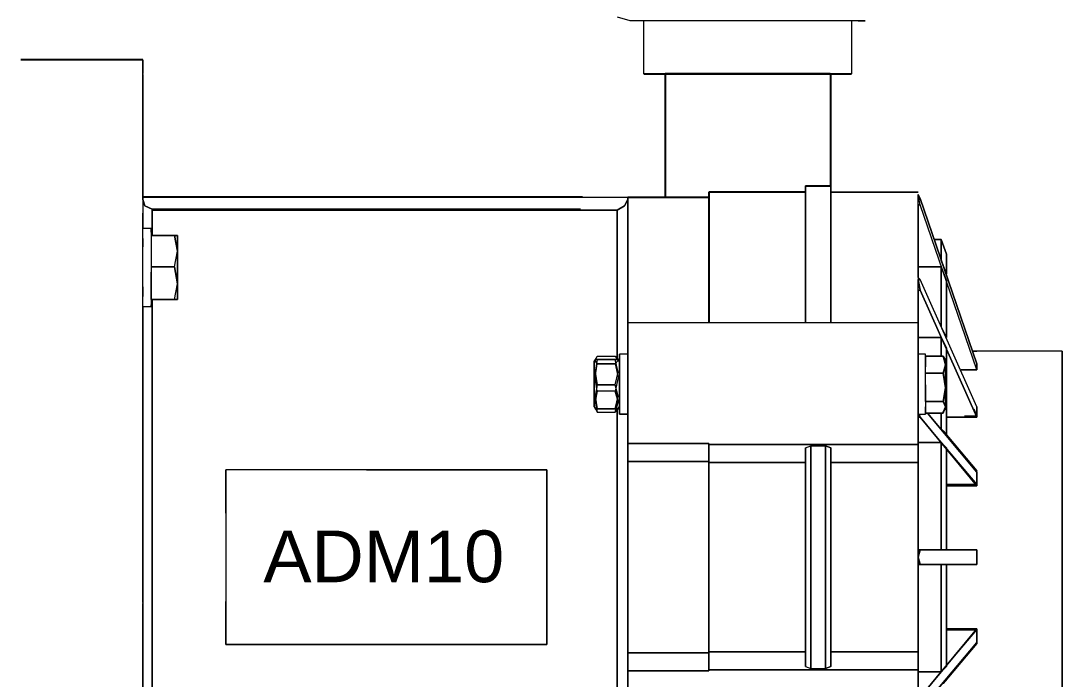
# Model space of a CAD drawing. Header units: inches. Extents: x 13 to 12015, y 11 to 4983.
# Drawn here: x 590.7 to 792.1, y 587.4 to 714.7 of the extents above; entities that cross this region are included whole.
import ezdxf

# ---------------------------------------------------------------- set-up
doc = ezdxf.new("R2010")
doc.units = ezdxf.units.IN
doc.header["$MEASUREMENT"] = 0
doc.layers.add('PDF _Геометрия', color=7, linetype='Continuous')
doc.styles.get("Standard").update_dxf_attribs({"font": 'arial.ttf'})

msp = doc.modelspace()

# ---------------------------------------------------------------- linework, layer by layer
for p, q in [((614.34273, 707.20416), (590.746, 707.20418)), ((711.25833, 704.47288), (751.35975, 704.47288)), ((747.23821, 704.47288), (715.37986, 704.47288)), ((747.23821, 704.47288), (715.37986, 704.47288)), ((715.38018, 704.24896), (715.38018, 680.55585)), ((747.38018, 682.79343), (747.38018, 704.24896)), ((742.49826, 682.7935), (747.33824, 682.7935)), ((742.49826, 681.57291), (723.78345, 681.57291)), ((723.78345, 681.57291), (723.78345, 656.34867)), ((709.5601, 680.55585), (708.12003, 680.55585)), ((723.78345, 680.55585), (709.5601, 680.55585))]:
    msp.add_line(p, q)
at = {"layer": 'PDF _Геометрия', "lineweight": 9}
for points in [[(709.90808, 714.73452), (708.96293, 714.73452), (708.55787, 714.73452), (706.12748, 715.40962)], [(752.70991, 714.73452), (753.65506, 714.73452), (754.06012, 714.73452), (753.65506, 714.73452), (752.70991, 714.73452), (750.95463, 714.73452), (748.65926, 714.73452), (745.95883, 714.73452), (742.71831, 714.73452), (739.07273, 714.73452), (735.29213, 714.73452), (731.24148, 714.73452), (727.32585, 714.73452), (723.54525, 714.73452), (719.89967, 714.73452), (716.65915, 714.73452), (713.8237, 714.73452), (711.66335, 714.73452), (709.90807, 714.73452), (708.96292, 714.73452), (708.55785, 714.73452)], [(711.25833, 704.47288), (711.25833, 714.73452)], [(750.68453, 714.73452), (750.27946, 714.73452)], [(751.35975, 714.73452), (751.35975, 704.47288)], [(614.34273, 680.7594), (614.34273, 684.6244), (614.34273, 691.3373), (614.34273, 696.82968), (614.34273, 701.30494), (614.34273, 704.35626), (614.34273, 706.39047), (614.34273, 707.20416), (614.34273, 706.39047), (614.34273, 704.55968)], [(614.34273, 704.35627), (614.34273, 701.30496), (614.34273, 696.82969), (614.34273, 691.33732), (614.34273, 684.62442), (614.34273, 680.75941)], [(747.38018, 684.21749), (747.38018, 683.40381), (747.38018, 682.79354)], [(747.38018, 656.34867), (747.38018, 664.48552), (747.38018, 673.63948), (747.38018, 681.36949), (747.38018, 684.21738)], [(614.34273, 680.75934), (614.34273, 680.14907), (614.34273, 680.75934), (699.3728, 680.75934)], [(775.65585, 647.19478), (764.6711, 679.13191), (764.26426, 681.16612), (764.6711, 680.35244), (764.26426, 681.16612)], [(764.26428, 667.13011), (764.26428, 679.13196), (764.26428, 680.35249), (764.26428, 681.16617)], [(764.26428, 681.16609), (764.26428, 681.16609)], [(764.26428, 681.16609), (764.26428, 681.16609)], [(614.34273, 680.14912), (614.34273, 679.33543), (614.34273, 677.50464), (614.34273, 674.65674), (614.34273, 677.50464)], [(708.12003, 680.55585), (708.12003, 680.14901), (708.12003, 680.55585), (614.34284, 680.55585)], [(708.12003, 654.72132), (708.12003, 655.94185), (708.12003, 663.46843), (708.12003, 670.38476), (708.12003, 676.69081), (708.12003, 680.55585), (708.12003, 676.69081), (708.12003, 670.38476), (708.12003, 663.46843), (708.12003, 655.94185), (708.12003, 654.72132), (708.12003, 654.92474)], [(708.12003, 680.149), (708.12003, 679.33531), (708.12003, 677.50452), (708.12003, 674.4532), (708.12003, 670.38478), (708.12003, 665.29925), (708.12003, 659.40003), (708.12003, 652.68713), (708.12003, 650.24608), (708.12003, 649.43239), (708.12003, 647.39818), (708.12003, 644.34686)], [(775.65585, 647.19483), (764.6711, 679.13196), (764.26426, 679.13196)], [(764.26428, 679.13196), (764.67112, 679.13196)], [(764.26428, 679.13191), (764.26428, 667.13006), (764.26428, 665.09585), (764.26428, 664.689)], [(775.65582, 648.41536), (764.67107, 680.35249)], [(764.6711, 680.35244), (775.65585, 648.4153)], [(708.12003, 674.45325), (708.12003, 677.50457)], [(614.34273, 659.40015), (614.34273, 659.80699), (614.34273, 661.23094), (614.34273, 663.26515), (614.34273, 665.70621), (614.34273, 668.35068), (614.34273, 670.99516), (614.34273, 673.02937), (614.34273, 674.2499), (614.34273, 674.65674), (615.9701, 674.65674)], [(615.97024, 674.65678), (615.97024, 674.24993), (615.97024, 673.84309), (615.97024, 674.65678), (615.97024, 673.84309), (615.97024, 672.62256), (615.97024, 670.99519), (615.97024, 668.55414), (615.97024, 665.70624), (615.97024, 663.26519), (615.97024, 661.4344), (615.97024, 660.21387), (615.97024, 659.40018)], [(615.97024, 674.65674), (615.97024, 674.2499), (615.97024, 673.02937), (615.97024, 670.99516), (615.97024, 668.35068), (615.97024, 665.70621), (615.97024, 663.26515), (615.97024, 661.23094), (615.97024, 659.80699), (615.97024, 659.40015), (615.97024, 659.80699)], [(723.78345, 670.79161), (723.78345, 676.28399)], [(621.05577, 673.23285), (620.44551, 673.23285), (615.97024, 673.23285), (620.44551, 673.23285), (615.97024, 673.23285), (620.44551, 673.23285)], [(620.44551, 667.13013), (621.05577, 670.18145), (621.05577, 672.41908), (621.05577, 673.23277)], [(620.44553, 667.13021), (621.05579, 670.18153), (620.44553, 673.23285), (621.05579, 670.18153), (621.05579, 672.41917), (621.05579, 673.23285), (620.44553, 673.23285)], [(614.34273, 672.62261), (614.34273, 670.99524)], [(768.73942, 672.41902), (767.31547, 672.41902), (768.73942, 672.41902), (768.73942, 671.19849), (768.73942, 668.3506)], [(768.73957, 668.3506), (768.73957, 671.19849), (768.73957, 672.41902), (769.75668, 669.57112), (768.73957, 672.41902), (769.75668, 669.57112), (768.73957, 672.41902)], [(620.44551, 660.82412), (621.05577, 663.87544), (621.05577, 667.13018), (621.05577, 670.1815)], [(621.05577, 670.18145), (621.05577, 667.13013), (621.05577, 663.87539)], [(620.44553, 660.82409), (621.05579, 663.87541), (620.44553, 667.13015), (621.05579, 663.87541)], [(764.26428, 665.09585), (764.26428, 667.13006)], [(769.75663, 665.70608), (768.73953, 668.35056)], [(768.73957, 668.35066), (769.75668, 665.70618)], [(620.44551, 660.82404), (615.97024, 660.82404), (615.97024, 666.11299), (615.97024, 660.82404), (620.44551, 660.82404), (615.97024, 660.82404), (620.44551, 660.82404), (621.05577, 660.82404), (621.05577, 661.63773), (621.05577, 663.87536)], [(708.12003, 665.29925), (708.12003, 659.40003), (708.12003, 652.68713), (708.12003, 650.24608), (706.49266, 650.24608)], [(764.6711, 664.68902), (764.26426, 664.68902), (764.6711, 662.65481), (775.65585, 638.04084)], [(764.26428, 665.09585), (764.26428, 665.09585)], [(775.65587, 640.07505), (764.67112, 664.68902), (764.26428, 664.68902), (764.26428, 663.67191), (764.67112, 662.65481)], [(764.26428, 653.50083), (764.26428, 662.65479), (764.26428, 663.67189), (764.26428, 664.689)], [(775.65582, 640.07502), (764.67107, 664.68899)], [(614.34273, 663.2652), (614.34273, 661.43441)], [(621.05577, 663.87544), (621.05577, 661.63781), (621.05577, 660.82412)], [(775.65585, 638.04082), (764.6711, 662.65479), (764.26426, 662.65479)], [(764.26428, 662.65479), (764.67112, 662.65479)], [(764.26428, 662.65477), (764.26428, 653.50082), (764.26428, 650.24608), (764.26428, 653.50082)], [(616.17365, 585.76161), (616.17365, 593.89846), (616.17365, 602.44215), (616.17365, 610.98584), (616.17365, 619.52953), (616.17365, 628.07322), (616.17365, 636.21007), (616.17365, 643.94008), (616.17365, 651.05982), (616.17365, 657.77272), (616.17365, 660.82404), (616.17365, 657.77272), (616.17365, 651.05982), (616.17365, 643.94008), (616.17365, 636.21007), (616.17365, 628.07322), (616.17365, 619.52953), (616.17365, 610.98584), (616.17365, 602.44215), (616.17365, 593.89846), (616.17365, 585.76161)], [(620.44553, 660.82404), (621.05579, 660.82404), (620.44553, 660.82404)], [(620.44553, 660.82404), (621.05579, 660.82404)], [(614.34273, 602.23884), (614.34273, 610.98595), (614.34273, 619.93648), (614.34273, 628.6836), (614.34273, 637.22729), (614.34273, 645.16071), (614.34273, 652.6873), (614.34273, 659.4002)], [(614.34273, 659.40016), (614.34273, 652.68726), (614.34273, 645.16068), (614.34273, 637.22725), (614.34273, 628.68355), (614.34273, 619.93644), (614.34273, 610.98591), (614.34273, 602.03537), (614.34273, 593.28826), (614.34273, 584.94799), (614.34273, 576.81114), (614.34273, 569.28456), (614.34273, 562.57166), (614.34273, 569.28456), (614.34273, 576.81114), (614.34273, 584.94799), (614.34273, 593.28826), (614.34273, 602.03537)], [(615.97024, 660.21384), (615.97024, 659.40015), (614.34287, 659.40015)], [(764.26428, 656.34867), (708.12002, 656.34867)], [(708.12003, 629.4972), (708.12003, 631.53141), (708.12003, 632.95536), (708.12003, 634.17589), (708.12003, 636.41352), (708.12003, 639.26142), (708.12003, 642.31273), (708.12003, 645.7709), (708.12003, 649.02563), (708.12003, 651.87353), (708.12003, 654.31459), (708.12003, 655.73854), (708.12003, 656.3488), (708.12003, 656.14538), (708.12003, 654.92485), (708.12003, 656.14538), (708.12003, 656.3488), (708.12003, 655.73854), (708.12003, 654.11117), (708.12003, 651.87353), (708.12003, 649.02563), (708.12003, 645.7709), (708.12003, 642.31273), (708.12003, 639.26142), (708.12003, 636.61694), (708.12003, 634.58273), (708.12003, 632.95536)], [(708.12003, 654.51796), (708.12003, 654.9248)], [(769.75663, 653.50089), (768.73953, 655.53511)], [(768.73957, 655.53502), (769.75668, 653.50081)], [(764.26428, 653.50089), (768.73954, 653.50089), (764.26428, 653.50089), (764.26428, 653.70431)], [(764.26428, 653.70431), (764.26428, 653.50089)], [(775.65582, 650.85632), (774.84213, 650.85632)], [(774.84216, 650.85632), (775.65585, 650.85632)], [(792.13289, 650.85632), (792.13289, 650.24605), (792.13289, 648.41526), (792.13289, 645.56737), (792.13289, 641.49894), (792.13289, 636.61683), (792.13289, 630.92104), (792.13289, 624.61498), (792.13289, 617.90208), (792.13289, 610.98576), (792.13289, 617.90208), (792.13289, 624.61498), (792.13289, 630.92104), (792.13289, 636.61683), (792.13289, 641.49894), (792.13289, 645.56737), (792.13289, 648.41526), (792.13289, 650.24605), (792.13289, 650.85632), (775.65577, 650.85632)], [(701.6104, 648.82226), (702.01724, 649.43253)], [(701.81402, 649.22901), (701.6106, 648.61875)], [(702.22085, 648.41544), (701.814, 649.0257), (702.01742, 649.43254), (702.22085, 649.83939)], [(702.22085, 649.22901), (701.814, 646.78796), (702.22085, 644.34691)], [(702.22085, 649.22901), (701.814, 649.22901), (702.22085, 649.22901)], [(702.22085, 649.83933), (705.67901, 649.83933)], [(702.22085, 649.22901), (705.67901, 649.22901)], [(705.67887, 649.83933), (706.08571, 649.43249), (706.28913, 649.02564), (705.67887, 648.41538)], [(705.67887, 649.22901), (706.28913, 649.22901), (705.67887, 649.22901)], [(705.67887, 644.3469), (706.28913, 646.78795), (705.67887, 649.22901)], [(706.49272, 648.61878), (706.49272, 648.8222), (706.49272, 648.61878), (706.49272, 647.39825), (706.49272, 645.56746), (706.49272, 643.32982), (706.49272, 641.49903), (706.49272, 640.27851), (706.08588, 639.46482)], [(706.0859, 649.4325), (706.49274, 648.82224)], [(706.49272, 640.07508), (706.49272, 640.68535), (706.49272, 642.31272), (706.49272, 644.34693), (706.49272, 646.58456), (706.49272, 648.21193), (706.49272, 648.61878), (706.2893, 649.22904)], [(706.49272, 644.3469), (706.49272, 647.39822), (706.49272, 649.43243), (706.49272, 650.24611), (706.49272, 649.43243), (706.49272, 648.61874)], [(706.49272, 648.61871), (706.49272, 649.43239), (706.49272, 650.04266), (706.49272, 649.43239), (706.49272, 647.6016), (706.49272, 644.34686), (706.49272, 641.29555), (706.49272, 639.46475), (706.49272, 638.85449), (706.49272, 639.46475), (706.49272, 640.07502), (706.49272, 639.46475), (706.49272, 638.65107), (706.49272, 639.46475), (706.49272, 641.49897), (706.49272, 644.34686)], [(706.49272, 648.61885), (706.49272, 649.02569), (706.49272, 648.61885)], [(765.68817, 650.24608), (764.26422, 650.24608)], [(764.26428, 644.3469), (764.26428, 647.39822), (764.26428, 649.43243), (764.26428, 650.24611)], [(765.68817, 644.3469), (765.68817, 647.39822), (765.68817, 649.43243), (765.68817, 650.24611)], [(765.68817, 647.60171), (765.68817, 649.4325), (765.68817, 649.83934)], [(769.55322, 649.22901), (769.14638, 649.83928)], [(769.1464, 649.83925), (769.34982, 649.63583)], [(769.55322, 648.82219), (769.55322, 649.22903), (769.55322, 648.21193)], [(769.55322, 645.16055), (769.55322, 647.39818), (769.55322, 648.82213)], [(702.22085, 643.12649), (701.814, 645.77097), (702.22085, 648.41545)], [(705.67887, 648.41544), (706.28913, 645.77096), (705.67887, 643.12649)], [(708.12003, 602.23879), (708.12003, 610.98591), (708.12003, 619.93644), (708.12003, 628.68355), (708.12003, 637.22725), (708.12003, 638.85461), (708.12003, 638.65119), (708.12003, 638.85461), (708.12003, 640.48198), (708.12003, 642.92304), (708.12003, 645.97436), (708.12003, 646.78804)], [(769.55322, 640.07508), (769.55322, 641.49902), (769.55322, 643.73666), (769.14638, 646.58456), (769.55322, 643.73666)], [(769.55322, 648.21195), (769.55322, 646.17774), (769.55322, 643.73668)], [(775.65582, 647.19484), (775.65582, 647.8051), (775.65582, 648.41536), (775.65582, 647.8051), (775.65582, 647.19484), (772.6045, 647.19484)], [(772.60462, 647.19478), (775.65594, 647.19478)], [(765.68817, 641.2956), (765.68817, 644.34692), (765.68817, 646.38113)], [(769.55322, 640.68526), (769.55322, 642.51605), (769.55322, 645.16052)], [(702.22085, 644.3469), (701.814, 642.10926), (702.22085, 639.66821)], [(702.22085, 643.12645), (701.814, 641.09224), (702.22085, 639.05803), (705.67901, 639.05803)], [(705.67887, 639.66819), (706.28913, 642.10925), (705.67887, 644.34688)], [(705.67887, 643.12649), (706.28913, 641.09228), (705.67887, 639.05807)], [(708.12003, 644.3469), (708.12003, 641.499), (708.12003, 639.46479), (708.12003, 638.6511)], [(708.12003, 642.92308), (708.12003, 643.1265)], [(764.26428, 644.34692), (764.26428, 641.49902), (764.26428, 639.46481), (764.26428, 638.65113), (765.68823, 638.65113)], [(764.26428, 643.94007), (764.26428, 644.34691)], [(765.68817, 644.34691), (765.68817, 641.49902), (765.68817, 639.4648), (765.68817, 638.65112), (765.68817, 638.85454), (769.14633, 638.85454)], [(769.55317, 643.73656), (769.14633, 641.09208), (765.68817, 641.09208), (765.68817, 643.93998), (765.68817, 641.09208), (769.14633, 641.09208)], [(769.1464, 641.09208), (769.55324, 643.73656)], [(769.1464, 638.85454), (769.1464, 639.05796), (769.55324, 640.07507), (769.55324, 639.66823), (769.55324, 640.68533)], [(701.6104, 640.07502), (701.81382, 639.66818)], [(702.01743, 639.46485), (701.61059, 640.27854)], [(702.22085, 639.66819), (701.814, 639.66819), (702.22085, 639.66819)], [(701.81402, 639.87168), (702.01744, 639.46484), (702.22086, 639.05799)], [(702.22085, 639.66819), (705.67901, 639.66819)], [(705.67887, 639.05803), (706.08571, 639.46487), (706.28913, 639.87171)], [(705.67887, 639.66819), (706.28913, 639.66819), (705.67887, 639.66819)], [(706.2891, 639.66819), (706.49253, 640.07503)], [(708.12003, 638.6512), (706.49266, 638.6512)], [(706.49272, 638.65113), (708.12009, 638.65113)], [(708.12003, 640.07502), (708.12003, 639.46475)], [(708.12003, 638.85461), (708.12003, 637.22725), (708.12003, 628.68355), (708.12003, 619.93644), (708.12003, 610.98591), (708.12003, 602.03537), (708.12003, 593.28826), (708.12003, 584.94799), (708.12003, 583.32062)], [(708.12003, 583.11712), (708.12003, 584.74449), (708.12003, 593.28818), (708.12003, 602.03529), (708.12003, 610.98582), (708.12003, 619.93636), (708.12003, 628.68347), (708.12003, 637.02374), (708.12003, 638.65111)], [(708.12003, 619.93631), (708.12003, 628.68342), (708.12003, 637.02369), (708.12003, 638.65106)], [(764.26428, 639.46478), (764.26428, 640.07504)], [(764.26428, 633.15878), (764.26428, 638.04089), (764.26428, 638.65115)], [(764.67111, 638.04086), (764.46769, 638.65113), (764.67111, 638.04086), (775.65586, 624.81848)], [(769.55317, 640.07507), (769.14633, 638.85454), (765.68817, 638.85454), (765.68817, 640.07507), (765.68817, 638.85454)], [(765.68817, 639.05795), (765.68817, 638.85453), (765.68817, 639.4648), (765.68817, 640.07506)], [(766.09499, 638.85454), (775.65579, 627.46295)], [(775.65582, 627.463), (766.09502, 638.85459)], [(769.1464, 639.05795), (769.55324, 639.66822)], [(775.65582, 638.04081), (775.65582, 639.26133), (775.65582, 640.07502), (775.65582, 639.26133), (775.65582, 638.04081), (769.7566, 638.04081)], [(775.04558, 639.66827), (775.65584, 638.24432), (773.21479, 638.24432)], [(773.21486, 638.24438), (775.65592, 638.24438), (775.65592, 639.26148), (775.65592, 640.07517)], [(775.04555, 639.66832), (775.65582, 638.24438), (775.65582, 639.26148), (775.65582, 640.07517)], [(775.65585, 624.81851), (764.6711, 638.04089), (764.26426, 638.04089)], [(764.26428, 633.15879), (764.26428, 622.98773), (764.26428, 612.40982), (764.26428, 622.98773), (764.26428, 633.15879), (764.26428, 638.0409)], [(764.26428, 638.04089), (764.67112, 638.04089)], [(769.75663, 638.04089), (775.65585, 638.04089)], [(767.7223, 634.37932), (775.65573, 625.02195)], [(767.72239, 634.37929), (775.65582, 625.02191), (775.65582, 626.24244), (775.65582, 627.66639)], [(769.75663, 634.78607), (768.73953, 635.80318)], [(768.73957, 635.80314), (769.75668, 634.78603)], [(723.78345, 632.95536), (708.12001, 632.95536)], [(708.12003, 632.95543), (723.78346, 632.95543)], [(708.12003, 629.49721), (708.12003, 620.34325), (708.12003, 610.98587), (708.12003, 601.6285), (708.12003, 592.47454), (708.12003, 601.83192), (708.12003, 610.98587), (708.12003, 620.34325), (708.12003, 629.49721), (708.12003, 631.53142), (708.12003, 632.95537)], [(723.78345, 632.95543), (723.78345, 631.53148), (723.78345, 629.49727)], [(723.78345, 629.49713), (723.78345, 620.34318), (723.78345, 610.9858), (723.78345, 601.62842), (723.78345, 592.47447), (723.78345, 601.62842), (723.78345, 610.9858), (723.78345, 620.13975), (723.78345, 629.49713), (723.78345, 631.53134), (723.78345, 632.95529)], [(723.78345, 629.29386), (723.78345, 631.53149), (723.78345, 632.75202), (723.78345, 631.53149), (723.78345, 629.29386), (723.78345, 627.86991)], [(764.26428, 632.75195), (723.78345, 632.75195)], [(723.78345, 632.75188), (764.26428, 632.75188), (764.26428, 631.53135), (764.26428, 629.29372), (764.26428, 620.13976), (764.26428, 610.98581), (764.26428, 601.62843), (764.26428, 592.6779), (764.26428, 601.83185), (764.26428, 610.98581), (764.26428, 620.13976), (764.26428, 629.29372), (764.26428, 631.53135), (764.26428, 632.75188)], [(723.78345, 632.75188), (723.78345, 631.53135), (723.78345, 629.29372), (742.4982, 629.29372), (723.78345, 629.29372)], [(723.78345, 629.29369), (723.78345, 624.81843), (723.78345, 629.29369), (723.78345, 631.53133), (723.78345, 632.75185)], [(742.49826, 593.49157), (742.49826, 600.40789), (742.49826, 610.9858), (742.49826, 621.5637), (742.49826, 632.1416), (743.51537, 632.54845)], [(742.49826, 632.1416), (743.51537, 632.54845), (746.36327, 632.54845), (747.38037, 632.1416), (747.38037, 631.53134), (747.38037, 630.92108)], [(743.51533, 632.54853), (746.36323, 632.54853)], [(747.38022, 632.14169), (746.36311, 632.54853), (746.36311, 621.97063), (746.36311, 610.98588), (746.36311, 600.00114), (746.36311, 593.49166), (746.36311, 600.00114), (746.36311, 610.98588), (746.36311, 621.97063), (746.36311, 632.54853)], [(754.29664, 629.29387), (764.26428, 629.29387), (764.26428, 631.5315), (764.26428, 632.54861), (764.26428, 622.98781), (764.26428, 612.61333), (764.26428, 622.98781), (764.26428, 632.54861), (764.26428, 631.5315), (764.26428, 629.29387)], [(765.48476, 633.15885), (768.73949, 633.15885), (769.7566, 632.14174)], [(768.73957, 633.15885), (765.48483, 633.15885)], [(769.75663, 632.14178), (768.73953, 633.15889)], [(775.65589, 612.4099), (769.75668, 612.4099), (768.73957, 612.4099), (768.73957, 622.9878), (768.73957, 633.15886), (768.73957, 622.9878), (768.73957, 612.4099), (769.75668, 612.4099)], [(747.38018, 593.49159), (747.38018, 602.03528), (747.38018, 614.44398), (747.38018, 626.85267), (747.38018, 632.14162)], [(747.38018, 632.1416), (747.38018, 631.53134), (747.38018, 630.92108)], [(723.78345, 629.49721), (708.12001, 629.49721)], [(708.12003, 592.47453), (708.12003, 601.62848), (708.12003, 610.98586), (708.12003, 620.34323), (708.12003, 629.49719), (708.12003, 620.13981), (708.12003, 610.98586), (708.12003, 601.62848), (708.12003, 592.47453), (708.12003, 590.44031), (708.12003, 589.01637)], [(708.12003, 629.49713), (723.78346, 629.49713)], [(723.78345, 592.4746), (723.78345, 601.62856), (723.78345, 610.98593), (723.78345, 620.34331), (723.78345, 629.49726), (723.78345, 620.34331), (723.78345, 610.98593), (723.78345, 601.83198), (723.78345, 592.4746), (723.78345, 590.44039), (723.78345, 589.01644)], [(723.78345, 589.21985), (764.26428, 589.21985), (764.26428, 590.44038), (764.26428, 592.67801), (764.26428, 601.83197), (764.26428, 610.98592), (764.26428, 620.3433), (764.26428, 629.29383), (764.26428, 620.13988), (764.26428, 610.98592), (764.26428, 601.83197), (764.26428, 592.67801), (764.26428, 590.44038), (764.26428, 589.21985)], [(723.78345, 629.29379), (723.78345, 627.86984)], [(742.49826, 628.48016), (742.49826, 621.56384), (742.49826, 610.98594), (742.49826, 600.40803), (742.49826, 589.83013), (743.51537, 589.42329)], [(747.38022, 589.83004), (746.36311, 589.4232), (746.36311, 600.0011), (746.36311, 610.98585), (746.36311, 621.9706), (746.36311, 628.48007), (746.36311, 621.9706), (746.36311, 610.98585), (746.36311, 600.0011), (746.36311, 589.4232)], [(747.38018, 628.48014), (747.38018, 619.93645), (747.38018, 607.52775), (747.38018, 595.11906), (747.38018, 589.83011)], [(764.26428, 629.29379), (754.29664, 629.29379)], [(630.41297, 619.52963), (630.41297, 627.8699), (630.41297, 594.10198), (630.41297, 602.44225)], [(692.45644, 627.8699), (630.41297, 627.8699), (630.41297, 594.10198)], [(692.45661, 602.44217), (692.45661, 594.1019), (692.45661, 627.86983), (692.45661, 594.1019), (630.41314, 594.1019)], [(657.62766, 627.8699), (692.45661, 627.86983), (657.62766, 627.8699)], [(692.45661, 619.52956), (692.45661, 627.86983)], [(775.65582, 624.81853), (775.65582, 626.24247), (775.65582, 627.463), (775.65582, 626.24247), (775.65582, 624.81853), (769.7566, 624.81853)], [(769.75663, 625.02191), (775.65585, 625.02191), (775.65585, 626.24244), (775.65585, 627.66639)], [(775.65582, 625.02191), (769.7566, 625.02191)], [(769.75663, 624.81843), (775.65585, 624.81843)], [(630.41297, 619.32614), (630.41297, 610.98587), (630.41297, 602.6456)], [(692.45661, 602.64566), (692.45661, 610.98593), (692.45661, 619.3262)], [(708.12003, 619.73294), (708.12003, 610.98582), (708.12003, 602.03529), (708.12003, 593.28818), (708.12003, 584.74449), (708.12003, 583.11712), (708.12003, 583.32054), (708.12003, 583.11712), (708.12003, 581.48975), (708.12003, 579.04869), (708.12003, 575.99737), (708.12003, 575.18369)], [(723.78345, 620.1398), (723.78345, 612.61321)], [(768.73953, 612.4099), (764.6711, 612.4099), (764.26426, 612.4099)], [(775.65585, 609.56193), (764.6711, 609.56193), (764.26426, 610.98587), (764.6711, 612.40982), (764.26426, 612.40982)], [(764.6711, 612.40982), (764.26426, 612.00298), (764.26426, 610.98587)], [(775.65585, 612.40981), (764.6711, 612.40981), (764.26426, 610.98586), (764.6711, 609.56191), (764.26426, 609.56191)], [(764.26428, 610.98595), (764.26428, 612.00305), (764.26428, 612.4099), (764.67112, 612.4099)], [(764.26428, 612.4099), (764.67112, 612.4099), (768.73954, 612.4099)], [(764.26428, 610.9859), (764.26428, 612.00301), (764.67112, 612.40985)], [(764.67112, 612.40982), (764.26428, 612.40982), (764.26428, 612.00298), (764.26428, 610.98587)], [(769.75665, 612.40982), (768.73954, 612.40982), (764.26428, 612.40982), (764.67112, 612.40982), (775.65587, 612.40982)], [(768.73957, 612.40982), (764.2643, 612.40982)], [(764.67107, 612.40982), (775.65582, 612.40982), (775.65582, 610.98587), (775.65582, 609.56193)], [(764.67107, 609.56191), (775.65582, 609.56191), (775.65582, 610.98586), (775.65582, 612.40981)], [(764.6711, 612.4099), (775.65585, 612.4099)], [(768.73953, 612.40982), (769.75663, 612.40982), (775.65585, 612.40982), (775.65585, 611.59614), (775.65585, 610.98587)], [(775.65582, 610.9859), (775.65582, 611.79959), (775.65582, 612.40985), (769.7566, 612.40985)], [(775.65582, 612.40982), (769.7566, 612.40982)], [(764.6711, 609.56191), (764.26426, 609.96875), (764.26426, 610.98586)], [(764.67112, 609.56191), (764.26428, 609.56191), (764.26428, 609.96875), (764.26428, 610.98586)], [(764.26428, 610.98583), (764.26428, 609.96872), (764.67112, 609.56188)], [(764.26428, 610.98578), (764.26428, 609.96868), (764.26428, 609.56183), (764.67112, 609.56183)], [(768.73953, 609.56191), (769.75663, 609.56191), (775.65585, 609.56191), (775.65585, 610.37559), (775.65585, 610.98586)], [(775.65582, 610.98583), (775.65582, 610.17214), (775.65582, 609.56188), (769.7566, 609.56188)], [(792.13289, 571.11541), (792.13289, 571.72568), (792.13289, 573.55647), (792.13289, 576.40437), (792.13289, 580.47279), (792.13289, 585.3549), (792.13289, 591.05069), (792.13289, 597.35675), (792.13289, 604.06965), (792.13289, 610.98597), (792.13289, 604.06965), (792.13289, 597.35675), (792.13289, 591.05069), (792.13289, 585.3549), (792.13289, 580.47279), (792.13289, 576.40437), (792.13289, 573.55647), (792.13289, 571.72568), (792.13289, 571.11541), (775.65577, 571.11541)], [(723.78345, 601.83194), (723.78345, 609.35852)], [(754.29664, 592.67786), (764.26428, 592.67786), (764.26428, 590.44023), (764.26428, 589.42313), (764.26428, 598.98392), (764.26428, 609.35841), (764.26428, 598.98392), (764.26428, 589.42313), (764.26428, 590.44023), (764.26428, 592.67786)], [(768.73953, 609.56183), (764.6711, 609.56183), (764.26426, 609.56183)], [(764.26428, 588.81294), (764.26428, 598.98401), (764.26428, 609.56191), (764.26428, 598.98401), (764.26428, 588.81294), (764.26428, 583.93083)], [(769.75665, 609.56191), (768.73954, 609.56191), (764.26428, 609.56191), (764.67112, 609.56191), (775.65587, 609.56191)], [(764.26428, 609.56183), (764.67112, 609.56183), (768.73954, 609.56183)], [(768.73957, 609.56191), (764.2643, 609.56191)], [(764.6711, 609.56183), (775.65585, 609.56183)], [(775.65589, 609.56183), (769.75668, 609.56183), (768.73957, 609.56183), (768.73957, 598.98393), (768.73957, 588.81287), (768.73957, 598.98393), (768.73957, 609.56183), (769.75668, 609.56183)], [(775.65582, 609.56191), (769.7566, 609.56191)], [(708.12003, 602.03542), (708.12003, 593.28831), (708.12003, 584.94804), (708.12003, 583.32067)], [(723.78345, 592.67804), (723.78345, 597.15331), (723.78345, 592.67804), (723.78345, 590.4404), (723.78345, 589.21988)], [(775.65585, 597.15322), (764.6711, 583.93084), (764.26426, 583.93084)], [(764.67111, 583.93087), (764.46769, 583.3206), (764.67111, 583.93087), (775.65586, 597.15325)], [(767.7223, 587.59241), (775.65573, 596.94978)], [(767.72239, 587.59244), (775.65582, 596.94982), (775.65582, 595.72929), (775.65582, 594.30534)], [(775.65582, 597.15321), (775.65582, 595.72926), (775.65582, 594.50873), (775.65582, 595.72926), (775.65582, 597.15321), (769.7566, 597.15321)], [(775.65582, 596.94982), (769.7566, 596.94982)], [(769.75663, 597.15331), (775.65585, 597.15331)], [(769.75663, 596.94982), (775.65585, 596.94982), (775.65585, 595.72929), (775.65585, 594.30534)], [(630.41297, 594.1019), (692.45644, 594.1019), (630.41297, 594.1019)], [(723.78345, 592.67794), (723.78345, 594.10189)], [(723.78345, 592.67787), (723.78345, 590.44024), (723.78345, 589.21971), (723.78345, 590.44024), (723.78345, 592.67787), (723.78345, 594.10182)], [(766.09499, 583.11719), (775.65579, 594.50878)], [(775.65582, 594.50873), (766.09502, 583.11714)], [(723.78345, 592.47453), (708.12001, 592.47453)], [(708.12003, 592.4746), (723.78346, 592.4746)], [(708.12003, 592.47453), (708.12003, 590.44032), (708.12003, 589.01637), (708.12003, 587.79585), (708.12003, 585.55821)], [(723.78345, 589.21985), (723.78345, 590.44038), (723.78345, 592.67801), (742.4982, 592.67801), (723.78345, 592.67801)], [(723.78345, 589.0163), (723.78345, 590.44025), (723.78345, 592.47446)], [(764.26428, 592.67794), (754.29664, 592.67794)], [(742.49826, 589.83013), (743.51537, 589.42329), (746.36327, 589.42329), (747.38037, 589.83013), (747.38037, 590.44039), (747.38037, 591.05066)], [(747.38018, 589.83013), (747.38018, 590.44039), (747.38018, 591.05066)], [(723.78345, 589.01637), (708.12001, 589.01637)], [(708.12003, 587.389), (708.12003, 589.01637)], [(708.12003, 589.0163), (723.78346, 589.0163)], [(764.26428, 589.21979), (723.78345, 589.21979)], [(743.51533, 589.4232), (746.36323, 589.4232)], [(764.26428, 585.35485), (764.26428, 587.59248), (764.26428, 589.21985), (764.26428, 587.99933), (764.26428, 585.76169)], [(764.26428, 588.81295), (764.26428, 583.93084), (764.26428, 583.32058)], [(765.48476, 588.81289), (768.73949, 588.81289), (769.7566, 589.82999)], [(768.73957, 588.81289), (765.48483, 588.81289)], [(769.75663, 589.82995), (768.73953, 588.81284)]]:
    msp.add_lwpolyline(points, dxfattribs=at)
for points in [[(742.49826, 656.34874), (742.49826, 662.85822), (742.49826, 670.3848), (742.49826, 677.0977), (742.49826, 682.7935), (742.49826, 677.0977), (742.49826, 670.3848), (742.49826, 662.85822)], [(747.38018, 656.34878), (747.38018, 663.2651), (747.38018, 671.19853), (747.38018, 678.11485), (747.38018, 684.21749), (747.38018, 678.11485), (747.38018, 671.19853), (747.38018, 663.06168)], [(747.38018, 656.34874), (747.38018, 662.85822), (747.38018, 670.3848), (747.38018, 677.0977), (747.38018, 682.7935), (747.38018, 677.0977), (747.38018, 670.3848), (747.38018, 662.85822)], [(764.26414, 681.57291), (747.38018, 681.57291)], [(698.96609, 678.31838), (616.17365, 678.31838), (614.7497, 678.92865), (614.34286, 680.14917), (614.7497, 678.92865), (616.17365, 678.31838), (616.17365, 677.30128), (616.17365, 675.47048), (616.17365, 673.23285), (616.17365, 675.47048), (616.17365, 677.30128), (616.17365, 678.31838)], [(616.17372, 678.11489), (706.0859, 678.11489), (706.0859, 677.30121), (706.0859, 675.47042), (706.0859, 672.4191), (706.0859, 668.35068), (706.0859, 663.46857), (706.0859, 657.77277), (706.0859, 651.05987), (706.0859, 649.22908), (706.0859, 651.05987), (706.0859, 657.77277), (706.0859, 663.46857), (706.0859, 668.35068), (706.0859, 672.4191), (706.0859, 675.47042), (706.0859, 677.30121), (706.0859, 678.11489), (707.50985, 678.92858), (708.12011, 680.14911), (707.50985, 678.92858), (706.0859, 678.11489)], [(620.44551, 673.23285), (621.05577, 673.23285)], [(621.05577, 663.87544), (621.05577, 661.63781), (621.05577, 660.82412), (621.05577, 661.84123), (621.05577, 663.87544), (621.05577, 666.72334), (621.05577, 670.1815), (621.05577, 672.62255), (621.05577, 673.23282), (621.05577, 672.41913), (621.05577, 670.1815), (621.05577, 667.53702)], [(621.05577, 667.13015), (621.05577, 669.57121), (621.05577, 671.19858), (621.05577, 671.80884), (621.05577, 671.19858), (621.05577, 669.57121), (621.05577, 667.13015), (621.05577, 664.48568), (621.05577, 662.85831), (621.05577, 662.45146), (621.05577, 662.85831), (621.05577, 664.48568)], [(621.05577, 667.13015), (621.05577, 669.36779), (621.05577, 671.19858), (621.05577, 671.80884), (621.05577, 671.19858), (621.05577, 669.36779), (621.05577, 667.13015), (621.05577, 664.6891), (621.05577, 663.06173), (621.05577, 662.45146), (621.05577, 663.06173), (621.05577, 664.6891)], [(769.75663, 665.70613), (769.75663, 668.55403), (769.75663, 669.57114), (768.73953, 672.41903), (769.75663, 669.57114), (769.75663, 668.55403)], [(620.44551, 667.13015), (615.97024, 667.13015)], [(768.73954, 667.13008), (764.26428, 667.13008)], [(769.75668, 664.4856), (768.73957, 667.13008), (768.73957, 662.04455), (768.73957, 655.53507), (768.73957, 662.04455), (768.73957, 667.13008)], [(764.6711, 664.68902), (764.26426, 665.09586), (764.26426, 664.68902)], [(769.75663, 653.50086), (769.75663, 659.80692), (769.75663, 664.48561), (769.75663, 659.80692)], [(764.26428, 632.75188), (764.26428, 633.97241), (764.26428, 636.21004), (764.26428, 639.05794), (764.26428, 642.31268), (764.26428, 645.77084), (764.26428, 649.02558), (764.26428, 652.0769), (764.26428, 654.31453), (764.26428, 655.9419), (764.26428, 656.34874), (764.26428, 656.14532), (764.26428, 654.72137), (764.26428, 654.31453), (764.26428, 655.73848), (764.26428, 654.31453), (764.26428, 654.72137), (764.26428, 655.9419), (764.26428, 656.34874), (764.26428, 655.9419), (764.26428, 654.31453), (764.26428, 651.87347), (764.26428, 649.02558), (764.26428, 645.77084), (764.26428, 642.10926), (764.26428, 639.05794), (764.26428, 636.61688), (764.26428, 634.37925)], [(769.75668, 651.46668), (768.73957, 653.50089), (768.73957, 649.83931), (768.73957, 653.50089)], [(769.75663, 634.78612), (769.75663, 643.53323), (769.75663, 651.46666), (769.75663, 643.53323)], [(701.6104, 641.49909), (701.6104, 643.32988), (701.6104, 645.56751), (701.6104, 647.3983), (701.6104, 648.61883), (701.6104, 648.82225), (701.6104, 648.61883), (701.6104, 647.3983), (701.6104, 645.56751), (701.6104, 643.32988), (701.6104, 641.49909), (701.6104, 640.27856)], [(701.6104, 644.3469), (701.6104, 642.10926), (701.6104, 640.68531), (701.6104, 640.07505), (701.6104, 640.68531), (701.6104, 642.10926), (701.6104, 644.3469), (701.6104, 646.78795), (701.6104, 648.2119), (701.6104, 648.61874), (701.6104, 648.2119), (701.6104, 646.78795)], [(701.6104, 644.3469), (701.6104, 642.31268), (701.6104, 640.68531), (701.6104, 640.07505), (701.6104, 640.68531), (701.6104, 642.31268), (701.6104, 644.3469), (701.6104, 646.58453), (701.6104, 648.2119), (701.6104, 648.61874), (701.6104, 648.2119), (701.6104, 646.58453)], [(705.67901, 648.41544), (702.22085, 648.41544), (701.814, 649.0257), (702.22085, 649.83939), (705.67901, 649.83939), (706.28927, 649.0257)], [(705.67901, 649.22901), (702.22085, 649.22901), (701.814, 649.22901), (702.22085, 649.22901), (705.67901, 649.22901), (706.28927, 649.22901)], [(705.67901, 649.22901), (702.22085, 649.22901), (701.814, 646.78796), (702.22085, 644.34691), (705.67901, 644.34691), (706.28927, 646.78796)], [(706.0859, 649.63593), (706.0859, 649.22909)], [(706.49272, 640.27858), (706.49272, 638.85463), (706.49272, 640.482), (706.49272, 642.92306), (706.49272, 645.56753), (706.49272, 648.61885), (706.49272, 649.02569), (706.49272, 648.61885), (706.49272, 645.97437), (706.49272, 642.92306), (706.49272, 640.482), (706.49272, 638.85463), (706.49272, 638.65121), (706.49272, 638.85463)], [(765.68817, 649.83934), (765.68817, 647.80512)], [(769.14633, 649.83925), (765.68817, 649.83925)], [(769.1464, 649.83928), (769.55324, 648.21191), (769.1464, 646.58454), (769.55324, 648.21191)], [(769.55322, 640.68526), (769.55322, 643.53315), (769.55322, 645.77079), (769.55322, 647.39816), (769.55322, 648.21184), (769.55322, 648.61868), (769.55322, 648.21184), (769.55322, 645.36395), (769.55322, 643.12631), (769.55322, 641.49894), (769.55322, 640.48184), (769.55322, 640.27841)], [(701.6104, 641.49909), (701.6104, 644.14356), (701.6104, 646.17777), (701.6104, 647.3983), (701.6104, 648.21199), (701.6104, 647.3983), (701.6104, 644.75383), (701.6104, 642.71961), (701.6104, 641.49909), (701.6104, 640.6854)], [(701.6104, 642.51625), (701.6104, 641.49915), (701.6104, 642.51625), (701.6104, 644.55047), (701.6104, 646.58468), (701.6104, 647.39836), (701.6104, 646.58468), (701.6104, 644.55047)], [(701.6104, 647.39819), (701.6104, 646.38109), (701.6104, 644.34688), (701.6104, 642.31266), (701.6104, 641.49898), (701.6104, 642.31266), (701.6104, 644.34688), (701.6104, 646.38109)], [(701.6104, 647.39819), (701.6104, 645.97425), (701.6104, 644.34688), (701.6104, 642.92293), (701.6104, 641.49898), (701.6104, 642.92293), (701.6104, 644.34688), (701.6104, 645.97425)], [(701.6104, 642.51625), (701.6104, 641.90599), (701.6104, 642.51625), (701.6104, 643.9402), (701.6104, 646.58468), (701.6104, 646.99152), (701.6104, 646.58468), (701.6104, 644.95731)], [(705.67901, 643.12649), (702.22085, 643.12649), (701.814, 645.77097), (702.22085, 648.41545), (705.67901, 648.41545), (706.28927, 645.77097)], [(708.12003, 632.95539), (708.12003, 634.17591), (708.12003, 636.41355), (708.12003, 639.26144), (708.12003, 642.51618), (708.12003, 645.77092), (708.12003, 646.78803), (708.12003, 645.97435), (708.12003, 642.31276), (708.12003, 639.26144), (708.12003, 636.82039), (708.12003, 634.58276)], [(769.14633, 646.58454), (765.68817, 646.58454)], [(769.55322, 640.88867), (769.55322, 641.09209), (769.55322, 642.31262), (769.55322, 643.93999), (769.55322, 645.77078), (769.55322, 647.19473), (769.55322, 648.00841), (769.55322, 647.80499), (769.55322, 646.58446), (769.55322, 644.95709), (769.55322, 643.1263), (769.55322, 641.49893)], [(769.55322, 640.88867), (769.55322, 641.70235), (769.55322, 642.71946), (769.55322, 643.93999), (769.55322, 645.16052), (769.55322, 646.58446), (769.55322, 648.00841), (769.55322, 646.99131), (769.55322, 645.9742), (769.55322, 644.95709), (769.55322, 643.73657), (769.55322, 642.31262)], [(792.13289, 645.56751), (792.13289, 641.49909), (792.13289, 636.61698), (792.13289, 630.92118), (792.13289, 624.61513), (792.13289, 617.90222), (792.13289, 610.9859), (792.13289, 617.90222), (792.13289, 624.61513), (792.13289, 630.92118), (792.13289, 636.61698), (792.13289, 641.49909)], [(705.67901, 644.3469), (702.22085, 644.3469), (701.814, 642.10926), (702.22085, 639.66821), (705.67901, 639.66821), (706.28927, 642.10926)], [(705.67901, 639.05803), (706.28927, 641.09224), (705.67901, 643.12645), (702.22085, 643.12645), (701.814, 641.09224), (702.22085, 639.05803)], [(769.14638, 641.09212), (769.55322, 640.07502)], [(705.67901, 639.66819), (706.28927, 639.66819), (705.67901, 639.66819), (702.22085, 639.66819), (701.814, 639.66819), (702.22085, 639.66819)], [(706.0859, 639.66832), (706.0859, 636.21016), (706.0859, 628.07331), (706.0859, 619.52962), (706.0859, 610.98593), (706.0859, 602.44224), (706.0859, 593.89855), (706.0859, 585.7617), (706.0859, 582.30354), (706.0859, 585.7617), (706.0859, 593.89855), (706.0859, 602.44224), (706.0859, 610.98593), (706.0859, 619.52962), (706.0859, 628.07331), (706.0859, 636.21016)], [(706.0859, 582.30341), (706.0859, 585.76157), (706.0859, 593.89842), (706.0859, 602.44211), (706.0859, 610.9858), (706.0859, 619.52949), (706.0859, 628.07318), (706.0859, 636.21003), (706.0859, 639.66819), (706.0859, 636.21003), (706.0859, 628.07318), (706.0859, 619.52949), (706.0859, 610.9858), (706.0859, 602.44211), (706.0859, 593.89842), (706.0859, 585.76157)], [(768.73957, 635.80322), (768.73957, 638.85454)], [(769.75666, 634.78612), (769.1464, 635.39639), (775.65587, 627.66638), (769.1464, 635.39639)], [(769.75663, 635.59983), (769.75663, 634.78615)], [(708.12003, 629.49721), (708.12003, 631.53142), (708.12003, 632.95537), (723.78346, 632.95537), (723.78346, 631.53142), (723.78346, 629.49721)], [(708.12003, 632.95536), (708.12003, 631.53141), (708.12003, 629.4972), (723.78346, 629.4972), (723.78346, 631.53141), (723.78346, 632.95536)], [(725.00397, 632.75202), (723.78345, 632.75202)], [(743.51533, 593.49166), (743.51533, 600.00114), (743.51533, 610.98588), (743.51533, 621.97063), (743.51533, 632.54853), (743.51533, 621.97063), (743.51533, 610.98588), (743.51533, 600.00114)], [(768.73954, 633.15877), (764.26428, 633.15877)], [(769.75668, 632.14166), (768.73957, 633.15877), (768.73957, 622.98771), (768.73957, 612.40981), (768.73957, 622.98771), (768.73957, 633.15877)], [(742.49826, 593.49157), (742.49826, 600.40789), (742.49826, 610.9858), (742.49826, 621.5637), (742.49826, 632.1416), (742.49826, 619.73291), (742.49826, 607.32421), (742.49826, 595.11894)], [(742.49826, 630.92108), (742.49826, 631.53134), (742.49826, 632.1416), (742.49826, 631.53134)], [(742.49826, 593.49152), (742.49826, 600.81468), (742.49826, 610.98574), (742.49826, 620.95338), (742.49826, 630.92102), (742.49826, 620.95338), (742.49826, 610.98574), (742.49826, 600.81468)], [(747.38018, 593.49157), (747.38018, 600.40789), (747.38018, 610.9858), (747.38018, 621.5637), (747.38018, 632.1416), (747.38018, 621.5637), (747.38018, 610.9858), (747.38018, 600.40789)], [(747.38018, 593.49152), (747.38018, 601.0181), (747.38018, 610.98574), (747.38018, 620.95338), (747.38018, 630.92102), (747.38018, 620.95338), (747.38018, 610.98574), (747.38018, 600.81468)], [(769.75663, 632.14176), (769.75663, 622.37754), (769.75663, 612.4099), (769.75663, 622.37754)], [(769.75663, 612.40974), (769.75663, 622.37738), (769.75663, 632.1416), (769.75663, 622.37738)], [(723.78338, 629.29379), (735.58181, 629.29379)], [(742.49826, 628.48022), (742.49826, 621.15705), (742.49826, 610.98599), (742.49826, 601.01835), (742.49826, 591.05071), (742.49826, 601.01835), (742.49826, 610.98599), (742.49826, 621.15705)], [(742.49826, 628.48016), (742.49826, 621.56384), (742.49826, 610.98594), (742.49826, 600.40803), (742.49826, 589.83013), (742.49826, 602.23882), (742.49826, 614.64752), (742.49826, 626.85279)], [(743.51533, 628.48007), (743.51533, 621.9706), (743.51533, 610.98585), (743.51533, 600.0011), (743.51533, 589.4232), (743.51533, 600.0011), (743.51533, 610.98585), (743.51533, 621.9706)], [(764.26414, 629.29372), (747.38018, 629.29372)], [(747.38018, 628.48022), (747.38018, 620.95363), (747.38018, 610.98599), (747.38018, 601.01835), (747.38018, 591.05071), (747.38018, 601.01835), (747.38018, 610.98599), (747.38018, 621.15705)], [(747.38018, 628.48016), (747.38018, 621.56384), (747.38018, 610.98594), (747.38018, 600.40803), (747.38018, 589.83013), (747.38018, 600.40803), (747.38018, 610.98594), (747.38018, 621.56384)], [(692.45661, 594.1019), (692.45661, 602.44217), (692.45661, 610.98587), (692.45661, 619.52956), (692.45661, 627.86983), (630.41314, 627.86983), (630.41314, 619.52956), (630.41314, 610.98587), (630.41314, 602.44217), (630.41314, 594.1019)], [(792.13289, 576.40422), (792.13289, 580.47264), (792.13289, 585.35475), (792.13289, 591.05055), (792.13289, 597.35661), (792.13289, 604.06951), (792.13289, 610.98583), (792.13289, 604.06951), (792.13289, 597.35661), (792.13289, 591.05055), (792.13289, 585.35475), (792.13289, 580.47264)], [(769.75668, 589.83007), (768.73957, 588.81296), (768.73957, 598.98402), (768.73957, 609.56193), (768.73957, 598.98402), (768.73957, 588.81296)], [(769.75663, 609.56199), (769.75663, 599.59435), (769.75663, 589.83013), (769.75663, 599.59435)], [(769.75663, 589.82998), (769.75663, 599.59419), (769.75663, 609.56183), (769.75663, 599.59419)], [(769.75666, 587.18561), (769.1464, 586.57534), (775.65587, 594.30535), (769.1464, 586.57534)], [(708.12003, 589.01637), (708.12003, 590.44032), (708.12003, 592.47453), (723.78346, 592.47453), (723.78346, 590.44032), (723.78346, 589.01637)], [(708.12003, 592.47453), (708.12003, 590.44031), (708.12003, 589.01637), (723.78346, 589.01637), (723.78346, 590.44031), (723.78346, 592.47453)], [(723.78338, 592.67794), (735.58181, 592.67794)], [(764.26414, 592.67801), (747.38018, 592.67801)], [(742.49826, 591.05066), (742.49826, 590.44039), (742.49826, 589.83013), (742.49826, 590.44039)], [(708.12003, 589.01634), (708.12003, 587.79582), (708.12003, 585.55818), (708.12003, 582.71029), (708.12003, 579.45555), (708.12003, 576.20081), (708.12003, 575.1837), (708.12003, 575.99739), (708.12003, 579.65897), (708.12003, 582.71029), (708.12003, 585.15134), (708.12003, 587.38897)], [(725.00397, 589.21971), (723.78345, 589.21971)], [(768.73954, 588.81296), (764.26428, 588.81296)]]:
    msp.add_lwpolyline(points, close=True, dxfattribs=at)

# ---------------------------------------------------------------- texts
at = {"insert": (637.6542, 616.14711), "char_height": 10, "attachment_point": 1}
msp.add_mtext_dynamic_manual_height_columns('ADM10', width=52.3472021, gutter_width=1, heights=[0], dxfattribs=at)

doc.saveas('drawing.dxf')
